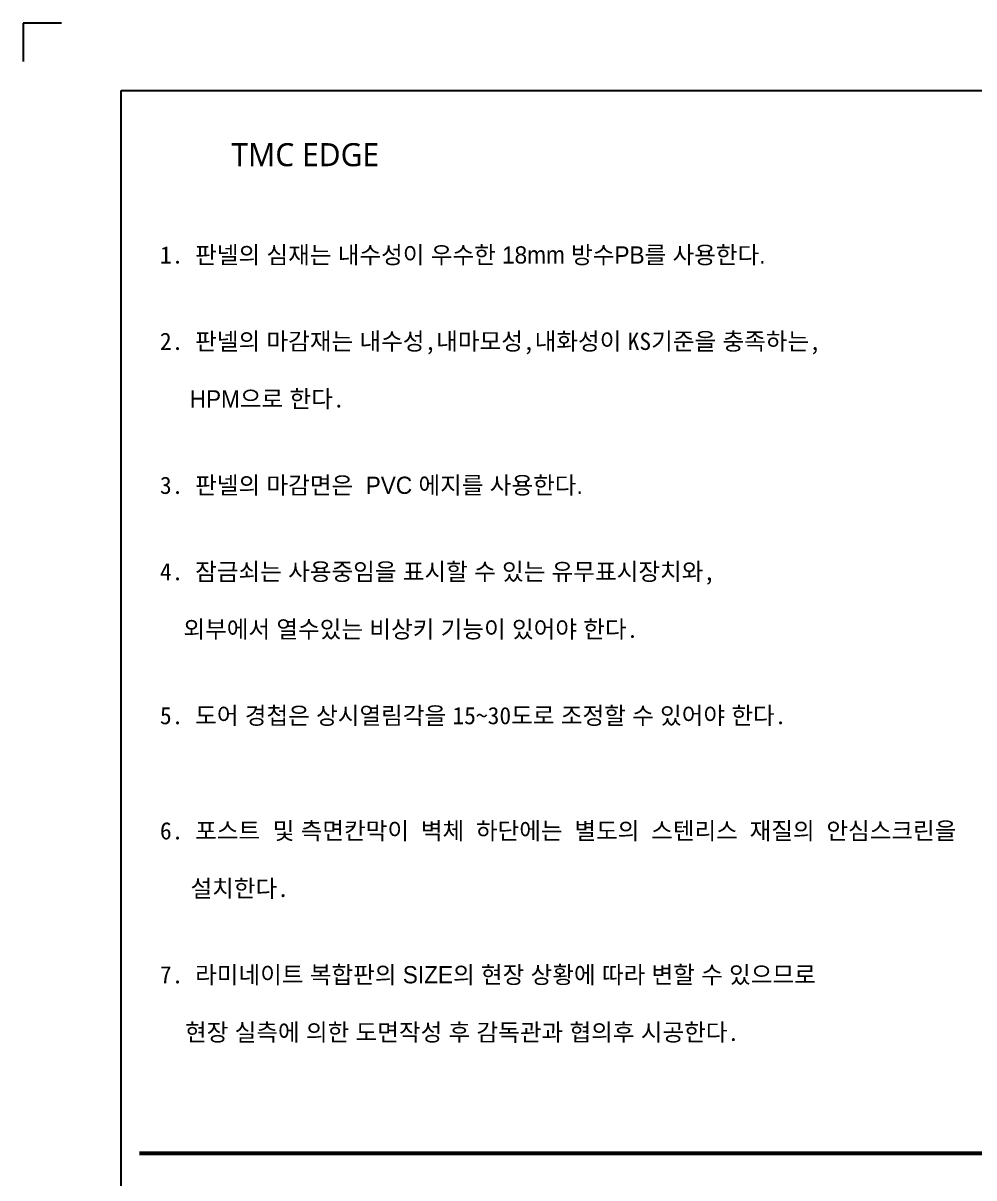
# Model space of a CAD drawing. Extents: x -256 to 8104, y -176 to 5714.
# Drawn here: x -256 to 2221, y 2705 to 5714 of the extents above; entities that cross this region are included whole.
import ezdxf
from ezdxf.enums import TextEntityAlignment as Align

# ---------------------------------------------------------------- set-up
doc = ezdxf.new("R2010")
doc.units = 0
doc.header["$LTSCALE"] = 30
doc.layers.get('0').update_dxf_attribs({"linetype": 'CONTINUOUS'})
doc.layers.add('jac text', color=7, linetype='CONTINUOUS')
doc.layers.add('TIT', color=3, linetype='CONTINUOUS')
doc.styles.add('돋움', font='malgun.ttf')

# ---------------------------------------------------------------- blocks, each defined once
blk = doc.blocks.new('EDGE_11', base_point=(104726.3, 5436.3))
at = {"color": 2}
for p, q in [((104470.4, 11150.6), (104470.4, 11050.6)), ((104470.4, 11150.6), (104470.4, 11050.6)), ((104470.4, 11150.6), (104470.4, 11050.6)), ((104470.4, 11150.6), (104470.4, 11050.6)), ((104470.4, 11150.6), (104470.4, 11050.6)), ((104470.4, 11150.6), (104470.4, 11050.6)), ((104470.4, 11150.6), (104470.4, 11050.6)), ((104570.4, 11150.6), (104470.4, 11150.6)), ((104470.4, 11150.6), (104470.4, 11050.6))]:
    blk.add_line(p, q, dxfattribs=at)
for points in [[(104725.6, 10974.7), (111977.9, 10974.7), (111977.9, 5436.4), (104725.6, 5436.4)], [(104725.6, 10974.7), (111977.9, 10974.7), (111977.9, 5436.4), (104725.6, 5436.4)], [(104725.6, 10974.7), (112707.5, 10974.7), (112707.5, 5436.4), (104725.6, 5436.4)]]:
    blk.add_lwpolyline(points, close=True, dxfattribs=at)
at = {"color": 8, "const_width": 10}
blk.add_lwpolyline([(104773.7, 8205.6), (110558.3, 8205.6)], dxfattribs=at)
at = {"layer": 'jac text', "insert": (104826.9, 8493.3), "char_height": 45, "attachment_point": 7}
blk.add_mtext('1. {\\f굴림|c129|p50;판넬의 심재는 내수성이 우수한 18mm 방수PB를 사용한다.    \\P     \\P}\\P2. {\\f굴림|c129|p50;판넬의 마감재는 내수성},{\\f굴림|c129|p50;내마모성},{\\f굴림|c129|p50;내화성이 }KS{\\f굴림|c129|p50;기준을 충족하는},\\P \\P  {\\f굴림|c129|p50; HPM으로 한다}. \\P\\P\\P3. {\\f굴림|c129|p50;판넬의 마감면은  PVC 에지를 사용한다.\\P\\P}\\P4. {\\f굴림|c129|p50;잠금쇠는 사용중임을 표시할 수 있는 유무표시장치와}, \\P\\P  {\\f굴림|c129|p50;외부에서 열수있는 비상키 기능이 있어야 한다}.\\P\\P\\P5. {\\f굴림|c129|p50;도어 경첩은 상시열림각을 }15~30{\\f굴림|c129|p50;도로 조정할 수 있어야 한다}.\\P\\P\\P\\P6. {\\f굴림|c129|p50;포스트  및 측면칸막이} {\\f굴림|c129|p50;벽체} {\\f굴림|c129|p50;하단에는} {\\f굴림|c129|p50;별도의} {\\f굴림|c129|p50;스텐리스} {\\f굴림|c129|p50;재질의} {\\f굴림|c129|p50;안심스크린을\\P\\P   } {\\f굴림|c129|p50;설치한다}.\\P\\P\\P7. {\\f굴림|c129|p50;라미네이트 복합판의 SIZE의 현장 상황에 따라 변할 수 있으므로 \\P\\P    현장 실측에 의한 도면작성 후 감독관과 협의후 시공한다}. ', dxfattribs=at)
at = {"layer": 'TIT', "style": '돋움'}
blk.add_text('TMC EDGE', height=60, dxfattribs=at).set_placement((105398.1, 10777.7), align=Align.RIGHT)

msp = doc.modelspace()

# ---------------------------------------------------------------- block references
msp.add_blockref('EDGE_11', (0, 0))

doc.saveas('drawing.dxf')
